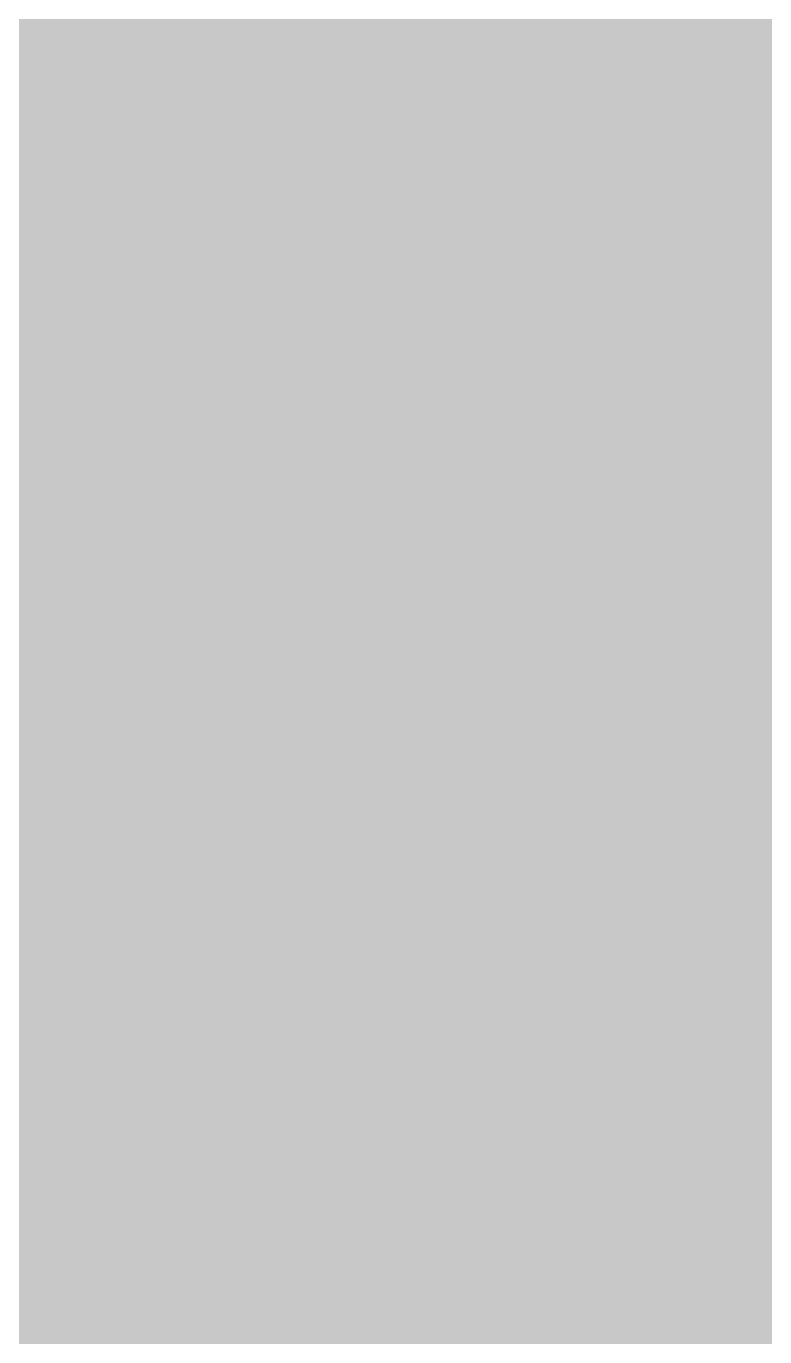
# Model space of a CAD drawing. Header units: millimetres. Extents: x 54605 to 109624, y -2609 to 12445.
# Drawn here: x 94312.61112 to 94312.63813, y 8718.5489 to 8718.59684 of the extents above; entities that cross this region are included whole.
import ezdxf

# ---------------------------------------------------------------- set-up
doc = ezdxf.new("R2010")
doc.units = ezdxf.units.MM
doc.layers.add('M-EQPM', color=7, linetype='Continuous', lineweight=9)
doc.layers.add('Знаки', color=7, linetype='Continuous', lineweight=9)
doc.layers.add('M-EQPM-1', color=7, linetype='Continuous', lineweight=9, true_color=0xe6e6e6, transparency=0.7)

# ---------------------------------------------------------------- blocks, each defined once
blk = doc.blocks.new('radiator_prado_classic_z_tip_30_po exemplyaru - Classic Z Тип 30-500-V14-Развертка 3_07-3')
at = {"layer": 'M-EQPM-1'}
h = blk.add_hatch(color=256, dxfattribs=at)
h.paths.add_polyline_path([(-63263.179447, 8570), (-63263.179447, 8680.450312), (-63264.935369, 8680.681483), (-63266.944014, 8681.513491), (-63266.944014, 8621.15336), (-63268.179447, 8621.172057), (-63268.179447, 8610.619702), (-63266.944014, 8610.560611), (-63266.944014, 8573.764566), (-63264.606167, 8571.42672)])
h.paths.add_polyline_path([(-63266.830056, 8718.533712), (-63264.758988, 8719.341738), (-63263.179447, 8719.549688), (-63263.179447, 8765.685479), (-63264.758988, 8766.339746), (-63266.830056, 8767.928932), (-63266.830056, 8719.567957)])
h.paths.add_polyline_path([(-63264.758988, 8783.660254), (-63263.179447, 8784.314521), (-63263.179447, 8905.450312), (-63264.935369, 8905.681483), (-63268.179447, 8907.025225), (-63268.179447, 8868.500802), (-63266.944014, 8837.857294), (-63266.944014, 8783.961955)])
h.paths.add_polyline_path([(-63268.179447, 8942.974775), (-63264.758988, 8944.341738), (-63263.179447, 8944.549688), (-63263.179447, 8990), (-63268.179447, 8985)])
blk = doc.blocks.new('Зашивка радиатора_ с перфорацией М5 - Зашивка радиатора_ с перфорацией М5-30945411-Развертка 3_07-3')
at = {"layer": 'Знаки'}
blk.add_arc((-63259.758988, 8700), 20, 0, 111.2462787, dxfattribs=at)

msp = doc.modelspace()

# ---------------------------------------------------------------- block references
at = {"layer": 'M-EQPM'}
msp.add_blockref('radiator_prado_classic_z_tip_30_po exemplyaru - Classic Z Тип 30-500-V14-Развертка 3_07-3', (157579.437923, 0), dxfattribs=at)
at = {"layer": 'Знаки'}
msp.add_blockref('Зашивка радиатора_ с перфорацией М5 - Зашивка радиатора_ с перфорацией М5-30945411-Развертка 3_07-3', (157579.437923, 0), dxfattribs=at)

doc.saveas('drawing.dxf')
